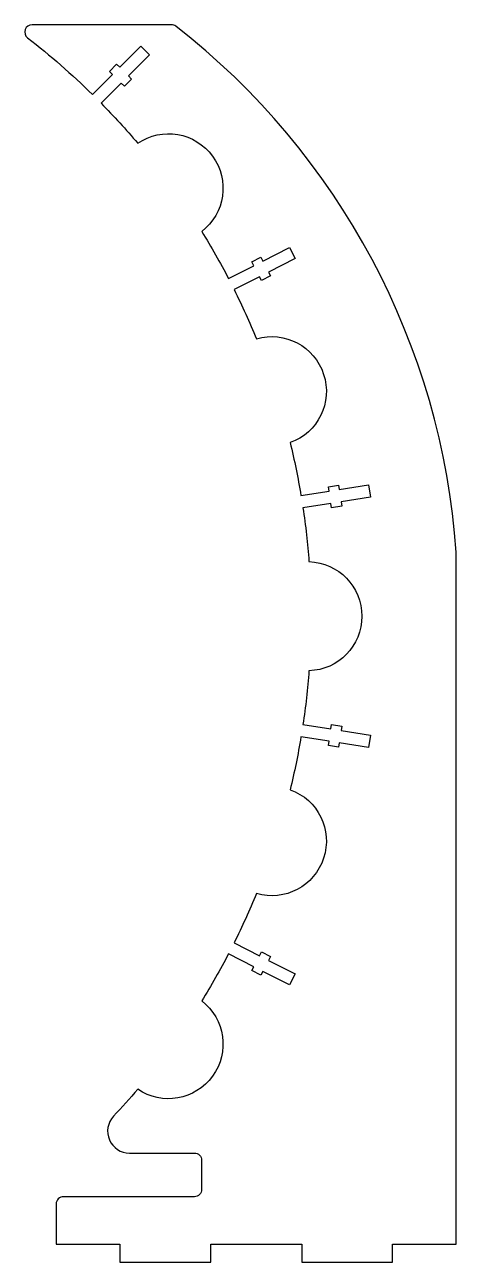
# Model space of a CAD drawing. Header units: millimetres. Extents: x -9 to 110, y -25 to 315.
import ezdxf

# ---------------------------------------------------------------- set-up
doc = ezdxf.new("R2010")
doc.units = ezdxf.units.MM

msp = doc.modelspace()

# ---------------------------------------------------------------- linework, layer by layer
msp.add_lwpolyline([(15.77, 15.1, 0.6564), (20.15, 5), (38, 5, -0.414214), (40, 3), (40, -5, -0.414214), (38, -7), (2, -7, 0.414214), (0, -9), (0, -20), (17.5, -20), (17.5, -25), (42.5, -25), (42.5, -20), (67.5, -20), (67.5, -25), (92.5, -25), (92.5, -20), (110, -20), (110, 169.93, 0.017609), (110, 170.07, 0.21295), (32.91, 314.58, 0.166798), (31.68, 315), (-6.64, 315, 0.71491), (-7.87, 311.42, -0.029508), (9.98, 295.83), (15.5, 301.34), (14.65, 302.19), (16.63, 304.17), (17.48, 303.32), (23.28, 309.12), (25.68, 306.71), (19.88, 300.92), (20.73, 300.07), (18.75, 298.09), (17.9, 298.94), (12.39, 293.42, -0.018492), (22.41, 282.45, -0.971085), (40.03, 258.19, -0.018492), (47.38, 245.26), (54.33, 248.8), (53.78, 249.87), (56.28, 251.15), (56.82, 250.08), (64.13, 253.8), (65.67, 250.77), (58.36, 247.05), (58.91, 245.98), (56.41, 244.71), (55.87, 245.78), (48.92, 242.23, -0.018492), (55.06, 228.7, -0.971085), (64.33, 200.18, -0.018492), (67.31, 185.62), (75.02, 186.84), (74.83, 188.03), (77.6, 188.46), (77.78, 187.28), (85.88, 188.56), (86.41, 185.2), (78.32, 183.92), (78.5, 182.74), (75.74, 182.3), (75.55, 183.48), (67.85, 182.26, -0.018492), (69.5, 167.49, -0.971085), (69.5, 137.51, -0.018492), (67.85, 122.74), (75.55, 121.52), (75.74, 122.7), (78.5, 122.26), (78.32, 121.08), (86.41, 119.8), (85.88, 116.44), (77.78, 117.72), (77.6, 116.54), (74.83, 116.97), (75.02, 118.16), (67.31, 119.38, -0.018492), (64.33, 104.82, -0.971085), (55.06, 76.3, -0.018492), (48.92, 62.77), (55.87, 59.22), (56.41, 60.29), (58.91, 59.02), (58.36, 57.95), (65.67, 54.23), (64.13, 51.2), (56.82, 54.92), (56.28, 53.85), (53.78, 55.13), (54.33, 56.2), (47.38, 59.74, -0.018492), (40.03, 46.81, -0.971085), (22.41, 22.55, -0.012417)], format="xyb", close=True)

doc.saveas('drawing.dxf')
